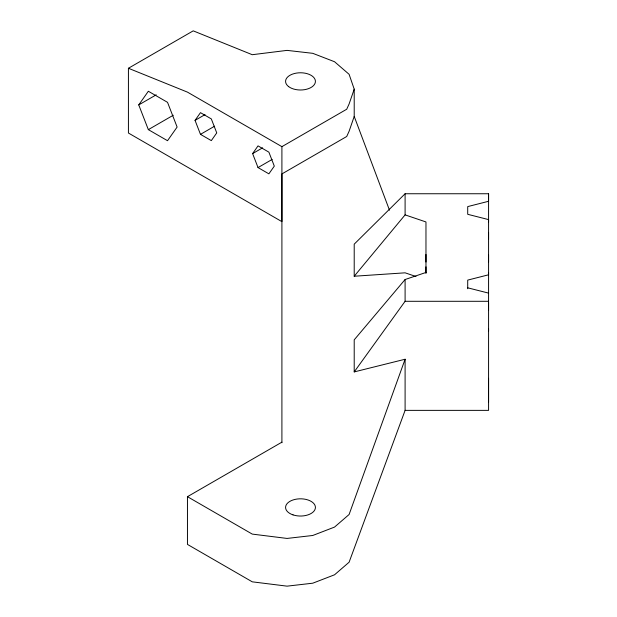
<?xml version="1.0" encoding="UTF-8"?>
<svg xmlns="http://www.w3.org/2000/svg" width="617" height="617" viewBox="0 0 617 617"><rect width="100%" height="100%" fill="white"/><g stroke="black" fill="none" stroke-linecap="round" stroke-linejoin="round"><path stroke-width="0.93" d="M281.907 442.759L281.907 173.925L346.708 136.504L349.099 131.251L354.212 116.412L354.212 89.149L349.099 74.31L334.545 61.731L312.757 53.324L287.059 50.378L252.253 54.705L193.221 30.85L128.421 68.263L128.421 133.025L281.907 221.642L281.907 146.653L187.452 92.126L128.421 68.263M281.907 442.158L187.452 496.685L187.452 544.402L252.276 581.831L287.059 586.15L312.757 583.196L334.545 574.797L349.099 562.218L405.099 410.367L405.099 359.241L354.212 371.912L354.212 339.844L405.099 279.524L425.969 272.459M415.989 276.509L405.099 272.822L354.212 276.231L354.212 244.162L405.099 193.746L488.579 193.746L488.579 410.367L405.099 410.367M354.212 276.231L405.099 214.878L405.099 193.746M425.969 272.722L425.969 266.829M425.969 262.024L425.969 254.435M488.579 402.184L488.579 378.321M488.579 331.013L488.579 328.676M488.579 310.359L488.579 302.816M488.579 272.459L488.579 274.796L467.709 280.103L467.709 288.717M488.579 262.024L488.579 255.037M488.579 239.373L488.579 232.378M488.579 221.95L488.579 219.606L467.709 214.307L467.709 206.595L488.579 201.289L488.579 193.746M354.212 89.149L349.099 103.988L346.708 109.24L281.907 146.653M405.099 359.241L349.099 514.501L334.545 527.08L312.757 535.479L287.059 538.433L252.253 534.098L187.452 496.685M138.748 104.905L148.342 91.254L167.531 102.337L177.118 127.056L167.523 140.707L148.342 129.632L138.748 104.905L156.194 94.833M195.049 120.369L200.479 112.656L211.322 118.919L216.744 132.894L211.322 140.614L200.479 134.352L195.049 120.369L205.037 114.608M252.608 153.602L258.029 145.882L268.881 152.144L274.303 166.127L268.881 173.84L258.029 167.577L252.608 153.602L262.595 147.841M354.212 371.912L405.099 301.297L405.099 279.524M148.342 129.632L173.269 115.24M200.479 134.352L214.616 126.184M258.029 167.577L272.174 159.417M405.099 301.297L488.579 301.297M467.709 287.815L488.579 293.114M405.099 214.878L425.969 221.95L425.969 273.385M354.212 116.412L389.489 210.204M293.036 514.886A14.924 8.615 0 0 0 315.426 507.421A14.924 8.615 0 0 0 293.036 499.963A14.924 8.615 0 0 0 293.036 514.886M288.663 86.635A14.924 8.615 0 0 0 314.284 84.683A14.924 8.615 0 0 0 298.551 72.845A14.924 8.615 0 0 0 288.663 86.635"/></g></svg>
